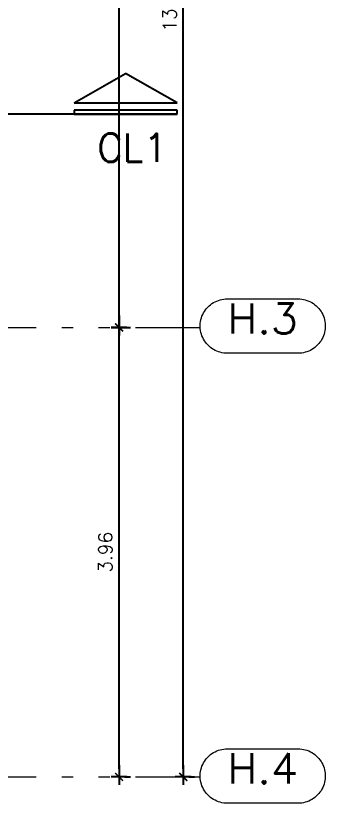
# Model space of a CAD drawing. Header units: metres. Extents: x 219 to 707, y -561 to -17.
# Drawn here: x 365.76 to 368.49, y -134.26 to -127.31 of the extents above; entities that cross this region are included whole.
import ezdxf
from ezdxf.enums import TextEntityAlignment as Align

# ---------------------------------------------------------------- set-up
doc = ezdxf.new("R2010")
doc.units = ezdxf.units.M
doc.linetypes.add('CYPE_RAYAPUNTOPUNTO', pattern=[0.45, 0.225, -0.075, 0, -0.075, 0, -0.075])
for name, color, linetype in [('A-Texto', 3, 'Continuous'), ('Dr Ejes en bloque', 4, 'Continuous'), ('TCOTA', 1, 'Continuous')]:
    doc.layers.add(name, color=color, linetype=linetype)
doc.layers.add('COTAS_REF_LINEAS', color=2, linetype='Continuous', lineweight=0)
doc.layers.add('COTAS_REPLANTEO', color=7, linetype='CYPE_RAYAPUNTOPUNTO', lineweight=0)
doc.styles.add('CYPETXT', font='romans', dxfattribs={"height": 0.2})
doc.styles.add('T12', font='romans.shx', dxfattribs={"height": 0.12})
doc.styles.add('T25', font='romans.shx', dxfattribs={"height": 0.25})
doc.dimstyles.new('DIM50', dxfattribs={"dimtxt": 0.12, "dimasz": 0.07, "dimexe": 0.1, "dimexo": 0.05, "dimgap": 0.06, "dimtad": 1, "dimzin": 4, "dimdsep": 46, "dimtxsty": 'T12', "dimblk1": 'COTA1', "dimblk2": 'COTA1', "dimsah": 1, "dimcen": 0.07, "dimclrt": 3, "dimadec": 0, "dimazin": 0, "dimtfac": 1, "dimtmove": 2, "dimatfit": 0, "dimldrblk": 'COTA1', "dimfxl": 1, "dimtolj": 1, "dimtzin": 4, "dimarcsym": 0})

# ---------------------------------------------------------------- blocks, each defined once
blk = doc.blocks.new('Flecha2')
for p, q in [((-0.35, -0.2), (0, 0)), ((0.35, -0.2), (0, 0)), ((-0.35, -0.2), (0.35, -0.2)), ((0.35, -0.25), (-0.35, -0.25)), ((-0.35, -0.25), (-0.35, -0.275)), ((0.35, -0.275), (0.35, -0.25)), ((-0.35, -0.275), (0.35, -0.275))]:
    blk.add_line(p, q)
blk = doc.blocks.new('COTA1')
for p, q in [((0, 1), (0, -1)), ((-1.5, 0), (1, 0))]:
    blk.add_line(p, q)
at = {"const_width": 0.2}
blk.add_lwpolyline([(-0.5, -0.5), (0.5, 0.5)], dxfattribs=at)
blk = doc.blocks.new('*D841')
at = {"layer": 'Defpoints', "color": 0, "transparency": 16777216}
for p in [(140.9541, 140.394), (141.9839, 140.394, 0), (140.9541, 134.1088)]:
    blk.add_point(p, dxfattribs=at)
at = {"layer": 'TCOTA', "color": 0, "lineweight": -2, "transparency": 16777216}
for p, q in [((141.9339, 140.394), (140.8541, 140.394)), ((140.9541, 134.1788), (140.9541, 140.324)), ((141.0041, 134.1088), (141.0541, 134.1088))]:
    blk.add_line(p, q, dxfattribs=at)
at = {"layer": 'TCOTA', "color": 0, "lineweight": -2, "transparency": 16777216, "xscale": 0.07, "yscale": 0.07, "zscale": 0.07}
for p, rotation in [((140.9541, 140.394), 90), ((140.9541, 134.1088), 270)]:
    blk.add_blockref('COTA1', p, dxfattribs=dict(at, rotation=rotation))
at = {"layer": 'TCOTA', "color": 3, "transparency": 16777216, "insert": (140.8341, 137.2514), "char_height": 0.12, "attachment_point": 5, "rotation": 90, "style": 'T12'}
blk.add_mtext('\\A1;6.29', dxfattribs=at)
blk = doc.blocks.new('*D842')
at = {"layer": 'Defpoints', "color": 0, "transparency": 16777216}
for p in [(140.9541, 134.1088), (140.9541, 134.1088), (140.9541, 130.1466)]:
    blk.add_point(p, dxfattribs=at)
at = {"layer": 'TCOTA', "color": 0, "lineweight": -2, "transparency": 16777216}
for p, q in [((141.0041, 134.1088), (141.0541, 134.1088)), ((140.9541, 130.2166), (140.9541, 134.0388)), ((141.0041, 130.1466), (141.0541, 130.1466))]:
    blk.add_line(p, q, dxfattribs=at)
at = {"layer": 'TCOTA', "color": 0, "lineweight": -2, "transparency": 16777216, "xscale": 0.07, "yscale": 0.07, "zscale": 0.07}
for p, rotation in [((140.9541, 134.1088), 90), ((140.9541, 130.1466), 270)]:
    blk.add_blockref('COTA1', p, dxfattribs=dict(at, rotation=rotation))
at = {"layer": 'TCOTA', "color": 3, "transparency": 16777216, "insert": (140.8341, 132.1277), "char_height": 0.12, "attachment_point": 5, "rotation": 90, "style": 'T12'}
blk.add_mtext('\\A1;3.96', dxfattribs=at)
blk = doc.blocks.new('*D843')
at = {"layer": 'Defpoints', "color": 0, "transparency": 16777216}
for p in [(141.52, 143.7469), (141.52, 143.7469), (141.52, 130.1466)]:
    blk.add_point(p, dxfattribs=at)
at = {"layer": 'TCOTA', "color": 0, "lineweight": -2, "transparency": 16777216}
for p, q in [((141.57, 143.7469), (141.62, 143.7469)), ((141.52, 130.2166), (141.52, 143.6769)), ((141.57, 130.1466), (141.62, 130.1466))]:
    blk.add_line(p, q, dxfattribs=at)
at = {"layer": 'TCOTA', "color": 0, "lineweight": -2, "transparency": 16777216, "xscale": 0.07, "yscale": 0.07, "zscale": 0.07}
for p, rotation in [((141.52, 143.7469), 90), ((141.52, 130.1466), 270)]:
    blk.add_blockref('COTA1', p, dxfattribs=dict(at, rotation=rotation))
at = {"layer": 'TCOTA', "color": 3, "transparency": 16777216, "insert": (141.4, 136.9468), "char_height": 0.12, "attachment_point": 5, "rotation": 90, "style": 'T12'}
blk.add_mtext('\\A1;13.60', dxfattribs=at)
blk = doc.blocks.new('DSADADASDAS')
at = {"layer": 'COTAS_REF_LINEAS'}
for points in [[(142.5335, 134.3608), (142.5495, 134.3603), (142.5655, 134.3587), (142.5813, 134.356), (142.5969, 134.3523), (142.6122, 134.3475), (142.6272, 134.3417), (142.6417, 134.335), (142.6558, 134.3273), (142.6693, 134.3187), (142.6822, 134.3091), (142.6945, 134.2988), (142.706, 134.2876), (142.7168, 134.2757), (142.7267, 134.2632), (142.7358, 134.2499), (142.744, 134.2361), (142.7512, 134.2218), (142.7575, 134.2071), (142.7627, 134.1919), (142.767, 134.1764), (142.7702, 134.1607), (142.7723, 134.1448), (142.7734, 134.1288), (142.7734, 134.1128), (142.7723, 134.0968), (142.7702, 134.0809), (142.767, 134.0652), (142.7627, 134.0497), (142.7575, 134.0345), (142.7512, 134.0198), (142.744, 134.0055), (142.7358, 133.9917), (142.7267, 133.9784), (142.7168, 133.9658), (142.706, 133.9539), (142.6945, 133.9428), (142.6822, 133.9324), (142.6693, 133.9229), (142.6558, 133.9143), (142.6417, 133.9066), (142.6272, 133.8998), (142.6122, 133.8941), (142.5969, 133.8893), (142.5813, 133.8856), (142.5655, 133.8829), (142.5495, 133.8813), (142.5335, 133.8808), (141.9095, 133.8808), (141.8935, 133.8813), (141.8775, 133.8829), (141.8617, 133.8856), (141.8461, 133.8893), (141.8308, 133.8941), (141.8158, 133.8998), (141.8013, 133.9066), (141.7872, 133.9143), (141.7737, 133.9229), (141.7608, 133.9324), (141.7485, 133.9428), (141.737, 133.9539), (141.7262, 133.9658), (141.7163, 133.9784), (141.7072, 133.9917), (141.699, 134.0055), (141.6918, 134.0198), (141.6855, 134.0345), (141.6803, 134.0497), (141.676, 134.0652), (141.6728, 134.0809), (141.6707, 134.0968), (141.6696, 134.1128), (141.6696, 134.1288), (141.6707, 134.1448), (141.6728, 134.1607), (141.676, 134.1764), (141.6803, 134.1919), (141.6855, 134.2071), (141.6918, 134.2218), (141.699, 134.2361), (141.7072, 134.2499), (141.7163, 134.2632), (141.7262, 134.2757), (141.737, 134.2876), (141.7485, 134.2988), (141.7608, 134.3091), (141.7737, 134.3187), (141.7872, 134.3273), (141.8013, 134.335), (141.8158, 134.3417), (141.8308, 134.3475), (141.8461, 134.3523), (141.8617, 134.356), (141.8775, 134.3587), (141.8935, 134.3603), (141.9095, 134.3608), (142.5335, 134.3608)], [(142.5335, 130.3946), (142.5495, 130.3941), (142.5655, 130.3925), (142.5813, 130.3898), (142.5969, 130.3861), (142.6122, 130.3814), (142.6272, 130.3756), (142.6417, 130.3689), (142.6558, 130.3611), (142.6693, 130.3525), (142.6822, 130.343), (142.6945, 130.3326), (142.706, 130.3215), (142.7168, 130.3096), (142.7267, 130.297), (142.7358, 130.2838), (142.744, 130.27), (142.7512, 130.2557), (142.7575, 130.2409), (142.7627, 130.2258), (142.767, 130.2103), (142.7702, 130.1946), (142.7723, 130.1787), (142.7734, 130.1627), (142.7734, 130.1466), (142.7723, 130.1306), (142.7702, 130.1147), (142.767, 130.099), (142.7627, 130.0835), (142.7575, 130.0684), (142.7512, 130.0536), (142.744, 130.0393), (142.7358, 130.0255), (142.7267, 130.0123), (142.7168, 129.9997), (142.706, 129.9878), (142.6945, 129.9767), (142.6822, 129.9663), (142.6693, 129.9568), (142.6558, 129.9482), (142.6417, 129.9404), (142.6272, 129.9337), (142.6122, 129.9279), (142.5969, 129.9232), (142.5813, 129.9195), (142.5655, 129.9168), (142.5495, 129.9152), (142.5335, 129.9146), (141.9095, 129.9146), (141.8935, 129.9152), (141.8775, 129.9168), (141.8617, 129.9195), (141.8461, 129.9232), (141.8308, 129.9279), (141.8158, 129.9337), (141.8013, 129.9404), (141.7872, 129.9482), (141.7737, 129.9568), (141.7608, 129.9663), (141.7485, 129.9767), (141.737, 129.9878), (141.7262, 129.9997), (141.7163, 130.0123), (141.7072, 130.0255), (141.699, 130.0393), (141.6918, 130.0536), (141.6855, 130.0684), (141.6803, 130.0835), (141.676, 130.099), (141.6728, 130.1147), (141.6707, 130.1306), (141.6696, 130.1466), (141.6696, 130.1627), (141.6707, 130.1787), (141.6728, 130.1946), (141.676, 130.2103), (141.6803, 130.2258), (141.6855, 130.2409), (141.6918, 130.2557), (141.699, 130.27), (141.7072, 130.2838), (141.7163, 130.297), (141.7262, 130.3096), (141.737, 130.3215), (141.7485, 130.3326), (141.7608, 130.343), (141.7737, 130.3525), (141.7872, 130.3611), (141.8013, 130.3689), (141.8158, 130.3756), (141.8308, 130.3814), (141.8461, 130.3861), (141.8617, 130.3898), (141.8775, 130.3925), (141.8935, 130.3941), (141.9095, 130.3946), (142.5335, 130.3946)]]:
    blk.add_lwpolyline(points, close=True, dxfattribs=at)
at = {"layer": 'COTAS_REPLANTEO', "ltscale": 3}
for p, q in [((110.0984, 134.1088, -0.525), (141.6696, 134.1088, -0.525)), ((110.0984, 130.1466, -0.525), (141.6696, 130.1466, -0.525))]:
    blk.add_line(p, q, dxfattribs=at)
at = {"layer": 'COTAS_REF_LINEAS', "style": 'CYPETXT'}
for s, width, p, p2 in [('H.3', 1.002857, (141.9095, 134.0541, -0.525), (142.5335, 134.0541, -0.525)), ('H.4', 0.9828, (141.9095, 130.088, -0.525), (142.5335, 130.088, -0.525))]:
    blk.add_text(s, height=0.26667, dxfattribs=dict(at, width=width)).set_placement(p, p2, align=Align.FIT)
at = {"layer": 'TCOTA'}
for base, p1, p2, picture, middle in [((141.52, 143.7469, -0.525), (141.52, 130.1466, -0.525), (141.52, 143.7469, -0.525), '*D843', (141.4, 136.9468, -0.525)), ((140.9541, 140.394, -0.525), (140.9541, 134.1088, -0.525), (141.9839, 140.394, -0.525), '*D841', (140.8341, 137.2514, -0.525)), ((140.9541, 134.1088, -0.525), (140.9541, 130.1466, -0.525), (140.9541, 134.1088, -0.525), '*D842', (140.8341, 132.1277, -0.525))]:
    dim = blk.add_linear_dim(base=base, p1=p1, p2=p2, angle=90, dimstyle='DIM50', dxfattribs=at)
    dim.commit()
    dim.dimension.update_dxf_attribs({"geometry": picture, "text_midpoint": middle})

msp = doc.modelspace()

# ---------------------------------------------------------------- linework, layer by layer
at = {"layer": 'A-Texto'}
msp.add_line((367.1848, -128.1805), (364.9202, -128.1805), dxfattribs=at)

# ---------------------------------------------------------------- block references
at = {"layer": 'A-Texto', "xscale": 1.3, "yscale": 1.3, "zscale": 1.3}
msp.add_blockref('Flecha2', (366.7298, -127.823), dxfattribs=at)
at = {"layer": 'Dr Ejes en bloque'}
msp.add_blockref('DSADADASDAS', (225.7179, -264.1705, 0.525), dxfattribs=at)

# ---------------------------------------------------------------- texts
at = {"layer": 'A-Texto', "style": 'T25'}
msp.add_text('CL1', height=0.25, dxfattribs=at).set_placement((366.4792, -128.6029))

doc.saveas('drawing.dxf')
